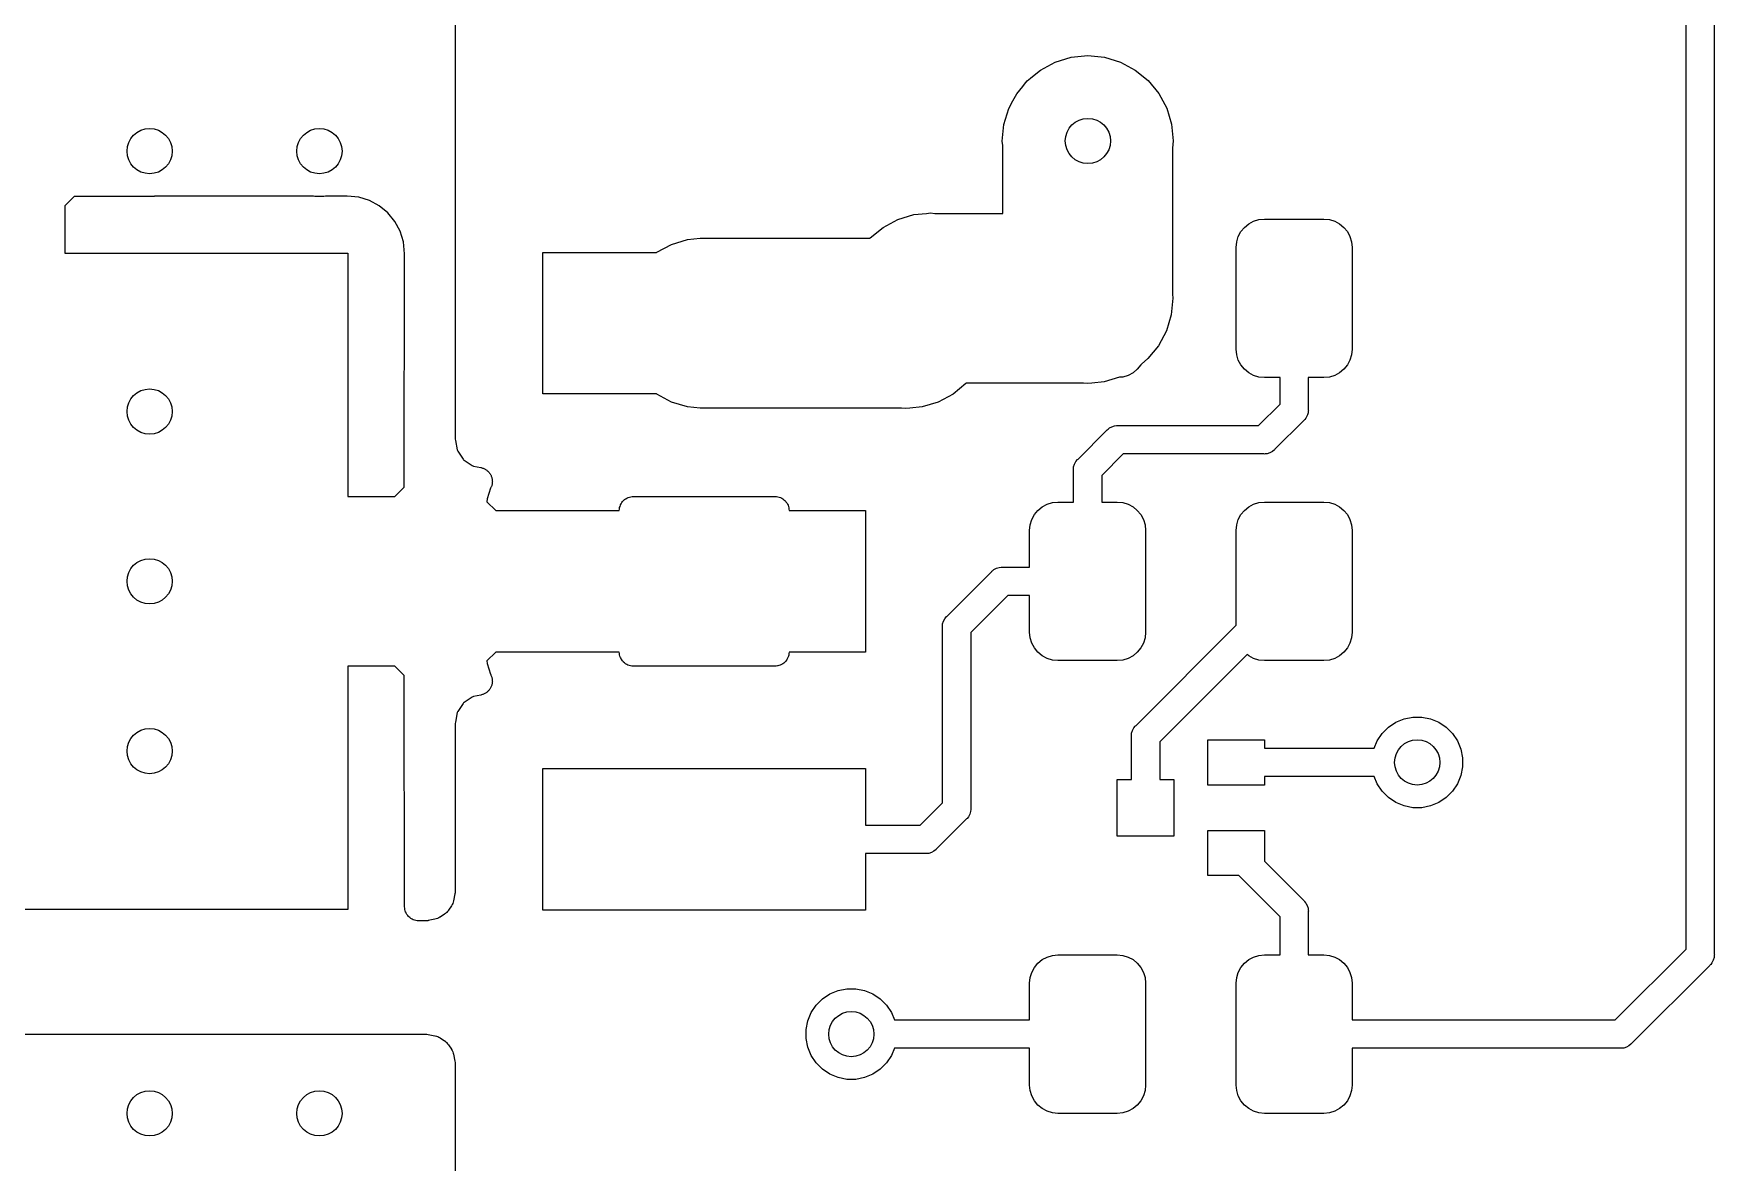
# Model space of a CAD drawing. Extents: x 1.69 to 6.13, y -5.81 to -1.91.
# Drawn here: x 2.845 to 3.43, y -4.415 to -4.022 of the extents above; entities that cross this region are included whole.
import ezdxf

# ---------------------------------------------------------------- set-up
doc = ezdxf.new("R2010")
doc.units = 0
doc.header["$MEASUREMENT"] = 0
doc.layers.add('BLACK', color=7, linetype='CONTINUOUS')

msp = doc.modelspace()

# ---------------------------------------------------------------- linework, layer by layer
at = {"layer": 'BLACK', "linetype": 'CONTINUOUS'}
for p, q in [((3.42028, -4.34048), (3.42028, -3.14985)), ((3.43012, -3.15164), (3.43012, -4.34228)), ((2.99213, -3.98671), (2.99213, -4.16314)), ((3.19572, -4.03478), (3.20085, -4.03204)), ((3.20085, -4.03204), (3.20642, -4.03035)), ((3.20642, -4.03035), (3.2122, -4.02978)), ((3.2122, -4.02978), (3.21799, -4.03035)), ((3.21799, -4.03035), (3.22356, -4.03204)), ((3.22356, -4.03204), (3.22869, -4.03478)), ((3.18956, -4.04047), (3.1902, -4.03969)), ((3.1902, -4.03969), (3.19113, -4.03857)), ((3.1902, -4.03969), (3.1902, -4.03969)), ((3.19113, -4.03857), (3.19225, -4.03764)), ((3.19225, -4.03764), (3.19235, -4.03754)), ((3.19235, -4.03754), (3.19572, -4.03478)), ((3.22869, -4.03478), (3.23318, -4.03847)), ((3.23318, -4.03847), (3.23687, -4.04296)), ((3.18469, -4.04819), (3.18614, -4.04549)), ((3.18614, -4.04549), (3.18744, -4.04306)), ((3.18744, -4.04306), (3.18956, -4.04047)), ((3.23687, -4.04296), (3.23962, -4.04809)), ((3.18301, -4.05376), (3.18469, -4.04819)), ((3.23962, -4.04809), (3.24131, -4.05366)), ((3.18244, -4.05955), (3.18301, -4.05376)), ((3.24131, -4.05366), (3.24188, -4.05945)), ((3.18258, -4.061), (3.18244, -4.05955)), ((3.18258, -4.08465), (3.18258, -4.061)), ((3.24188, -4.05945), (3.24163, -4.0619)), ((3.24163, -4.0619), (3.24163, -4.11272)), ((2.85957, -4.07874), (2.8563, -4.08201)), ((2.88411, -4.07871), (2.85957, -4.07874)), ((2.88428, -4.07874), (2.88411, -4.07871)), ((2.88738, -4.07874), (2.88428, -4.07874)), ((2.88756, -4.0787), (2.88738, -4.07874)), ((2.94281, -4.07864), (2.88756, -4.0787)), ((2.94333, -4.07874), (2.94281, -4.07864)), ((2.94643, -4.07874), (2.94333, -4.07874)), ((2.94698, -4.07863), (2.94643, -4.07874)), ((2.95449, -4.07862), (2.94698, -4.07863)), ((2.95858, -4.07902), (2.95449, -4.07862)), ((2.96229, -4.08015), (2.95858, -4.07902)), ((2.96571, -4.08198), (2.96229, -4.08015)), ((2.8563, -4.08201), (2.8563, -4.09843)), ((2.96871, -4.08444), (2.96571, -4.08198)), ((2.97117, -4.08744), (2.96871, -4.08444)), ((3.141, -4.0895), (3.14613, -4.08676)), ((3.14613, -4.08676), (3.15169, -4.08507)), ((3.15169, -4.08507), (3.15603, -4.08465)), ((3.15603, -4.08465), (3.15748, -4.0845)), ((3.15603, -4.08465), (3.15603, -4.08465)), ((3.15748, -4.0845), (3.15893, -4.08465)), ((3.15893, -4.08465), (3.18258, -4.08465)), ((3.26986, -4.08736), (3.2717, -4.0868)), ((3.2717, -4.0868), (3.27362, -4.08661)), ((3.27362, -4.08661), (3.29429, -4.08661)), ((3.29429, -4.08661), (3.29621, -4.0868)), ((3.29621, -4.0868), (3.29806, -4.08736)), ((2.973, -4.09086), (2.97117, -4.08744)), ((2.97412, -4.09457), (2.973, -4.09086)), ((3.1365, -4.09319), (3.141, -4.0895)), ((3.26453, -4.09269), (3.26544, -4.09099)), ((3.26544, -4.09099), (3.26666, -4.0895)), ((3.26666, -4.0895), (3.26815, -4.08827)), ((3.26815, -4.08827), (3.26986, -4.08736)), ((3.29806, -4.08736), (3.29976, -4.08827)), ((3.29976, -4.08827), (3.30125, -4.0895)), ((3.30125, -4.0895), (3.30248, -4.09099)), ((3.30248, -4.09099), (3.30338, -4.09269)), ((2.8563, -4.09843), (2.95472, -4.09843)), ((2.95472, -4.09843), (2.95472, -4.18307)), ((2.97453, -4.09866), (2.97412, -4.09457)), ((3.02264, -4.14744), (3.02264, -4.09823)), ((3.02264, -4.09823), (3.06218, -4.09823)), ((3.06218, -4.09823), (3.06226, -4.09816)), ((3.06226, -4.09816), (3.06739, -4.09542)), ((3.06739, -4.09542), (3.07295, -4.09373)), ((3.07295, -4.09373), (3.07729, -4.09331)), ((3.07729, -4.09331), (3.13641, -4.09331)), ((3.13641, -4.09331), (3.1365, -4.09319)), ((3.26378, -4.09646), (3.26397, -4.09454)), ((3.26378, -4.13189), (3.26378, -4.09646)), ((3.26397, -4.09454), (3.26453, -4.09269)), ((3.30338, -4.09269), (3.30394, -4.09454)), ((3.30394, -4.09454), (3.30413, -4.09646)), ((3.30413, -4.09646), (3.30413, -4.13189)), ((2.97441, -4.1798), (2.97453, -4.09866)), ((3.24178, -4.11417), (3.24121, -4.11996)), ((3.24163, -4.11272), (3.24178, -4.11417)), ((3.24121, -4.11996), (3.23952, -4.12553)), ((3.23952, -4.12553), (3.23678, -4.13066)), ((3.23678, -4.13066), (3.23309, -4.13515)), ((3.26397, -4.13381), (3.26378, -4.13189)), ((3.30413, -4.13189), (3.30394, -4.13381)), ((3.2294, -4.13885), (3.22791, -4.14007)), ((3.23062, -4.13736), (3.2294, -4.13885)), ((3.2308, -4.13703), (3.23062, -4.13736)), ((3.23309, -4.13515), (3.2308, -4.13703)), ((3.26453, -4.13566), (3.26397, -4.13381)), ((3.26544, -4.13736), (3.26453, -4.13566)), ((3.26666, -4.13885), (3.26544, -4.13736)), ((3.26815, -4.14007), (3.26666, -4.13885)), ((3.30125, -4.13885), (3.29976, -4.14007)), ((3.30248, -4.13736), (3.30125, -4.13885)), ((3.30338, -4.13566), (3.30248, -4.13736)), ((3.30394, -4.13381), (3.30338, -4.13566)), ((3.1698, -4.14381), (3.1653, -4.1475)), ((3.16989, -4.1437), (3.1698, -4.14381)), ((3.21066, -4.1437), (3.16989, -4.1437)), ((3.21211, -4.14384), (3.21066, -4.1437)), ((3.21356, -4.1437), (3.21211, -4.14384)), ((3.21789, -4.14327), (3.21356, -4.1437)), ((3.22323, -4.14165), (3.21789, -4.14327)), ((3.22436, -4.14154), (3.22323, -4.14165)), ((3.22621, -4.14098), (3.22436, -4.14154)), ((3.22791, -4.14007), (3.22621, -4.14098)), ((3.26986, -4.14098), (3.26815, -4.14007)), ((3.2717, -4.14154), (3.26986, -4.14098)), ((3.27362, -4.14173), (3.2717, -4.14154)), ((3.27904, -4.14173), (3.27362, -4.14173)), ((3.27904, -4.15101), (3.27904, -4.14173)), ((3.29429, -4.14173), (3.28888, -4.14173)), ((3.28888, -4.14173), (3.28888, -4.15281)), ((3.29621, -4.14154), (3.29429, -4.14173)), ((3.29806, -4.14098), (3.29621, -4.14154)), ((3.29976, -4.14007), (3.29806, -4.14098)), ((3.06218, -4.14744), (3.02264, -4.14744)), ((3.06226, -4.1475), (3.06218, -4.14744)), ((3.06739, -4.15025), (3.06226, -4.1475)), ((3.07295, -4.15193), (3.06739, -4.15025)), ((3.16017, -4.15025), (3.15461, -4.15193)), ((3.1653, -4.1475), (3.16017, -4.15025)), ((3.27158, -4.15846), (3.27904, -4.15101)), ((3.07729, -4.15236), (3.07295, -4.15193)), ((3.14737, -4.15236), (3.07729, -4.15236)), ((3.14882, -4.1525), (3.14737, -4.15236)), ((3.15027, -4.15236), (3.14882, -4.1525)), ((3.15461, -4.15193), (3.15027, -4.15236)), ((3.15027, -4.15236), (3.15027, -4.15236)), ((3.28727, -4.1567), (3.27727, -4.16669)), ((3.28745, -4.15655), (3.28727, -4.1567)), ((3.28767, -4.15628), (3.28745, -4.15655)), ((3.28807, -4.1558), (3.28767, -4.15628)), ((3.28853, -4.15494), (3.28807, -4.1558)), ((3.28861, -4.15465), (3.28853, -4.15494)), ((3.28881, -4.15402), (3.28861, -4.15465)), ((3.28888, -4.15329), (3.28881, -4.15402)), ((3.28888, -4.15281), (3.2889, -4.15305)), ((3.2889, -4.15305), (3.28888, -4.15329)), ((3.28888, -4.15329), (3.28888, -4.15329)), ((3.2088, -4.17007), (3.21879, -4.16008)), ((3.21879, -4.16008), (3.21894, -4.15989)), ((3.21894, -4.15989), (3.21924, -4.15965)), ((3.21924, -4.15965), (3.21969, -4.15927)), ((3.21969, -4.15927), (3.22055, -4.15882)), ((3.22055, -4.15882), (3.22148, -4.15854)), ((3.22148, -4.15854), (3.2222, -4.15846)), ((3.2222, -4.15846), (3.22244, -4.15844)), ((3.2222, -4.15846), (3.2222, -4.15846)), ((3.22244, -4.15844), (3.22268, -4.15846)), ((3.22268, -4.15846), (3.27158, -4.15846)), ((2.99213, -4.16314), (2.99217, -4.16362)), ((2.99217, -4.16362), (2.99283, -4.16692)), ((2.99283, -4.16692), (2.9929, -4.16714)), ((2.9929, -4.16714), (2.99301, -4.16735)), ((2.99301, -4.16735), (2.99487, -4.17014)), ((3.22448, -4.16831), (3.21703, -4.17576)), ((3.27338, -4.16831), (3.22448, -4.16831)), ((3.27362, -4.16833), (3.27338, -4.16831)), ((3.27386, -4.16831), (3.27362, -4.16833)), ((3.27459, -4.16824), (3.27386, -4.16831)), ((3.27386, -4.16831), (3.27386, -4.16831)), ((3.27551, -4.16795), (3.27459, -4.16824)), ((3.27637, -4.1675), (3.27551, -4.16795)), ((3.27712, -4.16688), (3.27637, -4.1675)), ((3.27727, -4.16669), (3.27712, -4.16688)), ((2.99487, -4.17014), (2.99503, -4.17033)), ((2.99503, -4.17033), (2.99521, -4.17048)), ((2.99521, -4.17048), (2.998, -4.17234)), ((2.998, -4.17234), (2.99821, -4.17246)), ((2.99821, -4.17246), (2.99844, -4.17253)), ((2.99844, -4.17253), (3.00108, -4.17305)), ((3.00108, -4.17305), (3.00115, -4.17307)), ((3.00115, -4.17307), (3.00139, -4.17314)), ((3.00139, -4.17314), (3.00163, -4.17319)), ((3.00163, -4.17319), (3.00185, -4.17329)), ((3.00185, -4.17329), (3.00207, -4.17336)), ((3.00207, -4.17336), (3.00228, -4.17348)), ((3.00228, -4.17348), (3.00251, -4.17358)), ((3.00251, -4.17358), (3.0027, -4.17371)), ((3.0027, -4.17371), (3.00291, -4.17382)), ((3.00291, -4.17382), (3.0031, -4.17398)), ((3.0031, -4.17398), (3.0033, -4.17412)), ((3.0033, -4.17412), (3.00347, -4.17429)), ((3.00347, -4.17429), (3.00364, -4.17444)), ((3.00364, -4.17444), (3.0038, -4.17463)), ((3.20716, -4.17372), (3.20719, -4.17348)), ((3.20719, -4.17396), (3.20716, -4.17372)), ((3.20719, -4.17348), (3.20726, -4.17276)), ((3.20719, -4.17348), (3.20719, -4.17348)), ((3.20719, -4.18504), (3.20719, -4.17396)), ((3.20726, -4.17276), (3.20754, -4.17183)), ((3.20754, -4.17183), (3.20799, -4.17097)), ((3.20799, -4.17097), (3.20861, -4.17022)), ((3.20861, -4.17022), (3.2088, -4.17007)), ((2.97114, -4.18307), (2.97441, -4.1798)), ((3.00443, -4.18026), (3.00327, -4.18395)), ((3.0038, -4.17463), (3.00397, -4.17481)), ((3.00397, -4.17481), (3.0041, -4.17501)), ((3.0041, -4.17501), (3.00424, -4.17519)), ((3.00424, -4.17519), (3.00436, -4.17541)), ((3.00436, -4.17541), (3.00449, -4.17562)), ((3.00444, -4.18024), (3.00443, -4.18026)), ((3.00454, -4.18001), (3.00444, -4.18024)), ((3.00449, -4.17562), (3.00458, -4.17583)), ((3.00466, -4.17979), (3.00454, -4.18001)), ((3.00458, -4.17583), (3.00469, -4.17604)), ((3.00473, -4.17957), (3.00466, -4.17979)), ((3.00469, -4.17604), (3.00476, -4.17628)), ((3.00482, -4.17935), (3.00473, -4.17957)), ((3.00476, -4.17628), (3.00485, -4.17651)), ((3.00487, -4.17911), (3.00482, -4.17935)), ((3.00485, -4.17651), (3.00489, -4.17674)), ((3.00494, -4.17887), (3.00487, -4.17911)), ((3.00489, -4.17674), (3.00496, -4.17696)), ((3.00497, -4.17864), (3.00494, -4.17887)), ((3.00496, -4.17696), (3.00498, -4.17721)), ((3.00502, -4.17841), (3.00497, -4.17864)), ((3.00498, -4.17721), (3.00503, -4.17745)), ((3.00503, -4.17745), (3.00502, -4.17769)), ((3.00502, -4.17769), (3.00505, -4.17792)), ((3.00505, -4.17792), (3.00502, -4.17817)), ((3.00502, -4.17817), (3.00502, -4.17841)), ((3.21703, -4.17576), (3.21703, -4.18504)), ((2.95472, -4.18307), (2.97114, -4.18307)), ((3.00327, -4.18395), (3.00317, -4.18494)), ((3.00317, -4.18494), (3.00622, -4.18799)), ((3.04946, -4.18653), (3.0496, -4.18609)), ((3.0496, -4.18609), (3.04961, -4.18607)), ((3.04961, -4.18605), (3.04983, -4.18565)), ((3.04961, -4.18607), (3.04961, -4.18605)), ((3.04983, -4.18565), (3.05005, -4.18524)), ((3.05005, -4.18524), (3.05006, -4.18523)), ((3.05006, -4.18523), (3.05007, -4.18521)), ((3.05007, -4.18521), (3.05037, -4.18486)), ((3.05037, -4.18486), (3.05067, -4.1845)), ((3.05067, -4.1845), (3.05068, -4.18449)), ((3.05068, -4.18449), (3.05069, -4.18448)), ((3.05069, -4.18448), (3.05105, -4.18418)), ((3.05105, -4.18418), (3.05141, -4.18389)), ((3.05141, -4.18389), (3.05143, -4.18389)), ((3.05143, -4.18389), (3.05144, -4.18387)), ((3.05144, -4.18387), (3.05185, -4.18366)), ((3.05185, -4.18366), (3.05226, -4.18344)), ((3.05226, -4.18344), (3.05227, -4.18344)), ((3.05227, -4.18344), (3.05229, -4.18343)), ((3.05229, -4.18343), (3.05274, -4.1833)), ((3.05274, -4.1833), (3.05318, -4.18316)), ((3.05318, -4.18316), (3.0532, -4.18316)), ((3.0532, -4.18316), (3.05321, -4.18316)), ((3.05321, -4.18316), (3.05367, -4.18312)), ((3.05367, -4.18312), (3.05413, -4.18307)), ((3.05413, -4.18307), (3.10335, -4.18307)), ((3.10335, -4.18307), (3.10338, -4.18307)), ((3.10338, -4.18307), (3.10338, -4.18307)), ((3.10338, -4.18307), (3.10338, -4.18307)), ((3.10338, -4.18307), (3.10342, -4.18307)), ((3.10342, -4.18307), (3.10387, -4.18312)), ((3.10387, -4.18312), (3.10434, -4.18317)), ((3.10434, -4.18317), (3.10435, -4.18318)), ((3.10435, -4.18318), (3.10437, -4.18318)), ((3.10437, -4.18318), (3.10481, -4.18332)), ((3.10481, -4.18332), (3.10525, -4.18346)), ((3.10525, -4.18346), (3.10527, -4.18346)), ((3.10527, -4.18346), (3.10529, -4.18347)), ((3.10529, -4.18347), (3.10569, -4.18369)), ((3.10569, -4.18369), (3.1061, -4.18391)), ((3.1061, -4.18391), (3.10611, -4.18392)), ((3.10611, -4.18392), (3.10613, -4.18393)), ((3.10613, -4.18393), (3.10648, -4.18423)), ((3.10648, -4.18423), (3.10684, -4.18452)), ((3.10684, -4.18452), (3.10685, -4.18454)), ((3.10685, -4.18454), (3.10686, -4.18455)), ((3.10686, -4.18455), (3.10715, -4.18491)), ((3.10715, -4.18491), (3.10745, -4.18527)), ((3.10745, -4.18527), (3.10745, -4.18528)), ((3.10745, -4.18528), (3.10746, -4.1853)), ((3.10746, -4.1853), (3.10768, -4.18571)), ((3.10768, -4.18571), (3.1079, -4.18612)), ((3.1079, -4.18612), (3.1079, -4.18613)), ((3.1079, -4.18613), (3.10791, -4.18615)), ((3.10791, -4.18615), (3.10804, -4.1866)), ((3.1963, -4.1867), (3.19801, -4.18579)), ((3.19801, -4.18579), (3.19985, -4.18523)), ((3.19985, -4.18523), (3.20177, -4.18504)), ((3.20177, -4.18504), (3.20719, -4.18504)), ((3.21703, -4.18504), (3.22244, -4.18504)), ((3.22244, -4.18504), (3.22436, -4.18523)), ((3.22436, -4.18523), (3.22621, -4.18579)), ((3.22621, -4.18579), (3.22791, -4.1867)), ((3.26815, -4.1867), (3.26986, -4.18579)), ((3.26986, -4.18579), (3.2717, -4.18523)), ((3.2717, -4.18523), (3.27362, -4.18504)), ((3.27362, -4.18504), (3.29429, -4.18504)), ((3.29429, -4.18504), (3.29621, -4.18523)), ((3.29621, -4.18523), (3.29806, -4.18579)), ((3.29806, -4.18579), (3.29976, -4.1867)), ((3.00622, -4.18799), (3.04921, -4.18799)), ((3.04921, -4.18792), (3.04926, -4.18746)), ((3.04921, -4.18796), (3.04921, -4.18792)), ((3.04921, -4.18799), (3.04921, -4.18796)), ((3.04921, -4.18796), (3.04921, -4.18796)), ((3.04921, -4.18796), (3.04921, -4.18796)), ((3.04926, -4.18746), (3.04931, -4.187)), ((3.04931, -4.187), (3.04932, -4.18699)), ((3.04932, -4.18697), (3.04946, -4.18653)), ((3.04932, -4.18699), (3.04932, -4.18697)), ((3.10804, -4.1866), (3.10817, -4.18704)), ((3.10817, -4.18704), (3.10818, -4.18705)), ((3.10818, -4.18705), (3.10818, -4.18707)), ((3.10818, -4.18707), (3.10822, -4.18753)), ((3.10822, -4.18753), (3.10827, -4.18799)), ((3.10827, -4.18799), (3.13484, -4.18799)), ((3.13484, -4.18799), (3.13484, -4.2372)), ((3.19212, -4.19296), (3.19268, -4.19112)), ((3.19268, -4.19112), (3.19359, -4.18941)), ((3.19359, -4.18941), (3.19481, -4.18792)), ((3.19481, -4.18792), (3.1963, -4.1867)), ((3.22791, -4.1867), (3.2294, -4.18792)), ((3.2294, -4.18792), (3.23062, -4.18941)), ((3.23062, -4.18941), (3.23153, -4.19112)), ((3.23153, -4.19112), (3.23209, -4.19296)), ((3.26397, -4.19296), (3.26453, -4.19112)), ((3.26453, -4.19112), (3.26544, -4.18941)), ((3.26544, -4.18941), (3.26666, -4.18792)), ((3.26666, -4.18792), (3.26815, -4.1867)), ((3.29976, -4.1867), (3.30125, -4.18792)), ((3.30125, -4.18792), (3.30248, -4.18941)), ((3.30248, -4.18941), (3.30338, -4.19112)), ((3.30338, -4.19112), (3.30394, -4.19296)), ((3.19193, -4.19488), (3.19212, -4.19296)), ((3.19193, -4.20768), (3.19193, -4.19488)), ((3.23209, -4.19296), (3.23228, -4.19488)), ((3.23228, -4.19488), (3.23228, -4.23032)), ((3.26378, -4.19488), (3.26397, -4.19296)), ((3.26378, -4.22788), (3.26378, -4.19488)), ((3.30394, -4.19296), (3.30413, -4.19488)), ((3.30413, -4.19488), (3.30413, -4.23032)), ((3.16323, -4.2247), (3.17863, -4.20929)), ((3.17863, -4.20929), (3.17879, -4.2091)), ((3.17879, -4.2091), (3.17897, -4.20895)), ((3.17897, -4.20895), (3.17949, -4.20852)), ((3.17897, -4.20895), (3.17897, -4.20895)), ((3.17949, -4.20852), (3.17954, -4.20849)), ((3.17954, -4.20849), (3.18039, -4.20803)), ((3.18039, -4.20803), (3.18132, -4.20775)), ((3.18132, -4.20775), (3.18204, -4.20768)), ((3.18204, -4.20768), (3.18228, -4.20765)), ((3.18204, -4.20768), (3.18204, -4.20768)), ((3.18228, -4.20765), (3.18252, -4.20768)), ((3.18252, -4.20768), (3.19193, -4.20768)), ((3.18432, -4.21752), (3.17146, -4.23038)), ((3.19193, -4.21752), (3.18432, -4.21752)), ((3.19193, -4.23032), (3.19193, -4.21752)), ((3.16169, -4.22738), (3.16197, -4.22645)), ((3.16197, -4.22645), (3.16242, -4.2256)), ((3.16242, -4.2256), (3.16304, -4.22485)), ((3.16304, -4.22485), (3.16323, -4.2247)), ((3.16159, -4.22835), (3.16161, -4.22811)), ((3.16161, -4.22859), (3.16159, -4.22835)), ((3.16161, -4.22811), (3.16169, -4.22738)), ((3.16161, -4.22811), (3.16161, -4.22811)), ((3.16161, -4.28969), (3.16161, -4.22859)), ((3.17146, -4.23038), (3.17146, -4.29149)), ((3.19212, -4.23224), (3.19193, -4.23032)), ((3.19268, -4.23408), (3.19212, -4.23224)), ((3.22897, -4.26269), (3.26378, -4.22788)), ((3.23209, -4.23224), (3.23153, -4.23408)), ((3.23228, -4.23032), (3.23209, -4.23224)), ((3.30394, -4.23224), (3.30338, -4.23408)), ((3.30413, -4.23032), (3.30394, -4.23224)), ((3.00622, -4.2372), (3.00317, -4.24026)), ((3.04921, -4.2372), (3.00622, -4.2372)), ((3.04926, -4.23766), (3.04921, -4.2372)), ((3.0493, -4.23813), (3.04926, -4.23766)), ((3.0493, -4.23814), (3.0493, -4.23813)), ((3.04931, -4.23816), (3.0493, -4.23814)), ((3.04944, -4.2386), (3.04931, -4.23816)), ((3.04957, -4.23905), (3.04944, -4.2386)), ((3.10802, -4.23867), (3.10788, -4.23911)), ((3.10816, -4.23823), (3.10802, -4.23867)), ((3.10817, -4.23819), (3.10816, -4.23821)), ((3.10816, -4.23821), (3.10816, -4.23823)), ((3.10822, -4.23773), (3.10817, -4.23819)), ((3.10827, -4.23727), (3.10822, -4.23773)), ((3.13484, -4.2372), (3.10827, -4.2372)), ((3.10827, -4.2372), (3.10827, -4.23724)), ((3.10827, -4.23724), (3.10827, -4.23724)), ((3.10827, -4.23724), (3.10827, -4.23724)), ((3.10827, -4.23724), (3.10827, -4.23727)), ((3.19359, -4.23578), (3.19268, -4.23408)), ((3.19481, -4.23727), (3.19359, -4.23578)), ((3.1963, -4.2385), (3.19481, -4.23727)), ((3.19801, -4.23941), (3.1963, -4.2385)), ((3.22791, -4.2385), (3.22621, -4.23941)), ((3.2294, -4.23727), (3.22791, -4.2385)), ((3.23062, -4.23578), (3.2294, -4.23727)), ((3.23153, -4.23408), (3.23062, -4.23578)), ((3.26757, -4.23802), (3.2372, -4.26838)), ((3.26815, -4.2385), (3.26757, -4.23802)), ((3.26986, -4.23941), (3.26815, -4.2385)), ((3.29976, -4.2385), (3.29806, -4.23941)), ((3.30125, -4.23727), (3.29976, -4.2385)), ((3.30248, -4.23578), (3.30125, -4.23727)), ((3.30338, -4.23408), (3.30248, -4.23578)), ((2.97114, -4.24213), (2.95472, -4.24213)), ((2.95472, -4.24213), (2.95472, -4.32677)), ((2.97441, -4.2454), (2.97114, -4.24213)), ((3.00317, -4.24026), (3.00327, -4.24124)), ((3.00327, -4.24124), (3.00443, -4.24494)), ((3.04958, -4.23906), (3.04957, -4.23905)), ((3.04958, -4.23908), (3.04958, -4.23906)), ((3.0498, -4.23949), (3.04958, -4.23908)), ((3.05002, -4.2399), (3.0498, -4.23949)), ((3.05003, -4.23991), (3.05002, -4.2399)), ((3.05003, -4.23993), (3.05003, -4.23991)), ((3.05033, -4.24029), (3.05003, -4.23993)), ((3.05062, -4.24065), (3.05033, -4.24029)), ((3.05063, -4.24066), (3.05062, -4.24065)), ((3.05064, -4.24067), (3.05063, -4.24066)), ((3.051, -4.24097), (3.05064, -4.24067)), ((3.05135, -4.24127), (3.051, -4.24097)), ((3.05137, -4.24127), (3.05135, -4.24127)), ((3.05138, -4.24128), (3.05137, -4.24127)), ((3.05179, -4.2415), (3.05138, -4.24128)), ((3.0522, -4.24173), (3.05179, -4.2415)), ((3.05221, -4.24173), (3.0522, -4.24173)), ((3.05223, -4.24174), (3.05221, -4.24173)), ((3.05267, -4.24188), (3.05223, -4.24174)), ((3.05311, -4.24202), (3.05267, -4.24188)), ((3.05313, -4.24202), (3.05311, -4.24202)), ((3.05314, -4.24203), (3.05313, -4.24202)), ((3.05361, -4.24207), (3.05314, -4.24203)), ((3.05407, -4.24213), (3.05361, -4.24207)), ((3.0541, -4.24213), (3.05407, -4.24213)), ((3.05413, -4.24213), (3.0541, -4.24213)), ((3.0541, -4.24213), (3.0541, -4.24213)), ((3.0541, -4.24213), (3.0541, -4.24213)), ((3.10335, -4.24213), (3.05413, -4.24213)), ((3.10381, -4.24208), (3.10335, -4.24213)), ((3.10427, -4.24204), (3.10381, -4.24208)), ((3.10429, -4.24203), (3.10427, -4.24204)), ((3.1043, -4.24203), (3.10429, -4.24203)), ((3.10474, -4.2419), (3.1043, -4.24203)), ((3.10519, -4.24177), (3.10474, -4.2419)), ((3.10521, -4.24176), (3.10519, -4.24177)), ((3.10522, -4.24175), (3.10521, -4.24176)), ((3.10563, -4.24154), (3.10522, -4.24175)), ((3.10604, -4.24132), (3.10563, -4.24154)), ((3.10605, -4.24131), (3.10604, -4.24132)), ((3.10607, -4.2413), (3.10605, -4.24131)), ((3.10643, -4.24101), (3.10607, -4.2413)), ((3.10679, -4.24072), (3.10643, -4.24101)), ((3.1068, -4.24071), (3.10679, -4.24072)), ((3.10681, -4.2407), (3.1068, -4.24071)), ((3.10711, -4.24034), (3.10681, -4.2407)), ((3.10741, -4.23999), (3.10711, -4.24034)), ((3.10742, -4.23997), (3.10741, -4.23999)), ((3.10743, -4.23996), (3.10742, -4.23997)), ((3.10765, -4.23955), (3.10743, -4.23996)), ((3.10787, -4.23914), (3.10765, -4.23955)), ((3.10788, -4.23911), (3.10787, -4.23913)), ((3.10787, -4.23913), (3.10787, -4.23914)), ((3.19985, -4.23997), (3.19801, -4.23941)), ((3.20177, -4.24016), (3.19985, -4.23997)), ((3.22244, -4.24016), (3.20177, -4.24016)), ((3.22436, -4.23997), (3.22244, -4.24016)), ((3.22621, -4.23941), (3.22436, -4.23997)), ((3.2717, -4.23997), (3.26986, -4.23941)), ((3.27362, -4.24016), (3.2717, -4.23997)), ((3.29429, -4.24016), (3.27362, -4.24016)), ((3.29621, -4.23997), (3.29429, -4.24016)), ((3.29806, -4.23941), (3.29621, -4.23997)), ((2.97453, -4.32579), (2.97441, -4.2454)), ((3.00393, -4.25044), (3.00375, -4.25062)), ((3.00406, -4.25025), (3.00393, -4.25044)), ((3.00421, -4.25007), (3.00406, -4.25025)), ((3.00432, -4.24985), (3.00421, -4.25007)), ((3.00446, -4.24964), (3.00432, -4.24985)), ((3.00443, -4.24494), (3.00444, -4.24496)), ((3.00444, -4.24496), (3.00448, -4.24502)), ((3.00455, -4.24943), (3.00446, -4.24964)), ((3.00448, -4.24502), (3.00457, -4.24525)), ((3.00466, -4.24922), (3.00455, -4.24943)), ((3.00457, -4.24525), (3.00469, -4.24547)), ((3.00474, -4.24898), (3.00466, -4.24922)), ((3.00469, -4.24547), (3.00475, -4.24569)), ((3.00483, -4.24875), (3.00474, -4.24898)), ((3.00475, -4.24569), (3.00484, -4.24591)), ((3.00488, -4.24853), (3.00483, -4.24875)), ((3.00484, -4.24591), (3.00489, -4.24615)), ((3.00495, -4.2483), (3.00488, -4.24853)), ((3.00489, -4.24615), (3.00496, -4.24639)), ((3.00497, -4.24806), (3.00495, -4.2483)), ((3.00496, -4.24639), (3.00498, -4.24662)), ((3.00502, -4.24781), (3.00497, -4.24806)), ((3.00498, -4.24662), (3.00502, -4.24685)), ((3.00502, -4.24685), (3.00502, -4.2471)), ((3.00502, -4.2471), (3.00505, -4.24735)), ((3.00505, -4.24735), (3.00502, -4.24758)), ((3.00502, -4.24758), (3.00502, -4.24781)), ((2.99487, -4.25505), (2.99301, -4.25784)), ((2.99503, -4.25487), (2.99487, -4.25505)), ((2.99521, -4.25472), (2.99503, -4.25487)), ((2.998, -4.25285), (2.99521, -4.25472)), ((2.99821, -4.25274), (2.998, -4.25285)), ((2.99844, -4.25267), (2.99821, -4.25274)), ((3.00108, -4.25214), (2.99844, -4.25267)), ((3.00132, -4.25207), (3.00108, -4.25214)), ((3.00157, -4.25202), (3.00132, -4.25207)), ((3.00178, -4.25193), (3.00157, -4.25202)), ((3.002, -4.25187), (3.00178, -4.25193)), ((3.00222, -4.25175), (3.002, -4.25187)), ((3.00245, -4.25165), (3.00222, -4.25175)), ((3.00265, -4.25152), (3.00245, -4.25165)), ((3.00285, -4.25141), (3.00265, -4.25152)), ((3.00304, -4.25126), (3.00285, -4.25141)), ((3.00325, -4.25112), (3.00304, -4.25126)), ((3.00341, -4.25095), (3.00325, -4.25112)), ((3.00359, -4.25081), (3.00341, -4.25095)), ((3.00375, -4.25062), (3.00359, -4.25081)), ((2.99217, -4.26157), (2.99213, -4.26205)), ((2.99213, -4.26205), (2.99213, -4.32038)), ((2.99283, -4.25828), (2.99217, -4.26157)), ((2.9929, -4.25805), (2.99283, -4.25828)), ((2.99301, -4.25784), (2.9929, -4.25805)), ((3.31673, -4.26336), (3.31931, -4.26163)), ((3.31931, -4.26163), (3.32218, -4.26045)), ((3.32218, -4.26045), (3.32522, -4.25984)), ((3.32522, -4.25984), (3.32832, -4.25984)), ((3.32832, -4.25984), (3.33137, -4.26045)), ((3.33137, -4.26045), (3.33423, -4.26163)), ((3.33423, -4.26163), (3.33681, -4.26336)), ((3.22734, -4.26634), (3.22743, -4.26537)), ((3.22736, -4.26658), (3.22734, -4.26634)), ((3.22736, -4.2815), (3.22736, -4.26658)), ((3.22743, -4.26537), (3.22771, -4.26445)), ((3.22771, -4.26445), (3.22817, -4.26359)), ((3.22817, -4.26359), (3.22863, -4.26303)), ((3.22863, -4.26303), (3.22879, -4.26284)), ((3.22863, -4.26303), (3.22863, -4.26303)), ((3.22879, -4.26284), (3.22897, -4.26269)), ((3.25394, -4.28346), (3.25394, -4.26772)), ((3.25394, -4.26772), (3.27362, -4.26772)), ((3.27362, -4.26772), (3.27362, -4.27067)), ((3.31282, -4.26813), (3.31454, -4.26555)), ((3.31454, -4.26555), (3.31673, -4.26336)), ((3.33681, -4.26336), (3.339, -4.26555)), ((3.339, -4.26555), (3.34073, -4.26813)), ((3.2372, -4.26838), (3.2372, -4.2815)), ((3.27362, -4.27067), (3.31176, -4.27067)), ((3.31176, -4.27067), (3.31282, -4.26813)), ((3.34073, -4.26813), (3.34191, -4.271)), ((3.34191, -4.271), (3.34252, -4.27404)), ((3.02264, -4.32697), (3.02264, -4.27776)), ((3.02264, -4.27776), (3.13484, -4.27776)), ((3.13484, -4.27776), (3.13484, -4.29744)), ((3.34252, -4.27714), (3.34191, -4.28018)), ((3.34252, -4.27404), (3.34252, -4.27714)), ((3.22244, -4.30118), (3.22244, -4.2815)), ((3.22244, -4.2815), (3.22736, -4.2815)), ((3.2372, -4.2815), (3.24213, -4.2815)), ((3.24213, -4.2815), (3.24213, -4.30118)), ((3.27362, -4.28346), (3.25394, -4.28346)), ((3.31176, -4.28051), (3.27362, -4.28051)), ((3.27362, -4.28051), (3.27362, -4.28346)), ((3.31282, -4.28305), (3.31176, -4.28051)), ((3.31454, -4.28563), (3.31282, -4.28305)), ((3.34073, -4.28305), (3.339, -4.28563)), ((3.34191, -4.28018), (3.34073, -4.28305)), ((3.15387, -4.29744), (3.16161, -4.28969)), ((3.31673, -4.28782), (3.31454, -4.28563)), ((3.31931, -4.28955), (3.31673, -4.28782)), ((3.32218, -4.29073), (3.31931, -4.28955)), ((3.32522, -4.29134), (3.32218, -4.29073)), ((3.32832, -4.29134), (3.32522, -4.29134)), ((3.33137, -4.29073), (3.32832, -4.29134)), ((3.33423, -4.28955), (3.33137, -4.29073)), ((3.33681, -4.28782), (3.33423, -4.28955)), ((3.339, -4.28563), (3.33681, -4.28782)), ((3.16984, -4.29538), (3.15956, -4.30567)), ((3.17003, -4.29523), (3.16984, -4.29538)), ((3.17019, -4.29504), (3.17003, -4.29523)), ((3.17065, -4.29448), (3.17019, -4.29504)), ((3.1711, -4.29362), (3.17065, -4.29448)), ((3.17139, -4.2927), (3.1711, -4.29362)), ((3.17146, -4.29197), (3.17139, -4.2927)), ((3.17146, -4.29149), (3.17148, -4.29173)), ((3.17148, -4.29173), (3.17146, -4.29197)), ((3.17146, -4.29197), (3.17146, -4.29197)), ((3.13484, -4.29744), (3.15387, -4.29744)), ((3.24213, -4.30118), (3.22244, -4.30118)), ((3.25394, -4.31496), (3.25394, -4.29921)), ((3.25394, -4.29921), (3.27362, -4.29921)), ((3.27362, -4.29921), (3.27362, -4.30997)), ((3.15566, -4.30728), (3.13484, -4.30728)), ((3.13484, -4.30728), (3.13484, -4.32697)), ((3.15591, -4.30731), (3.15566, -4.30728)), ((3.15615, -4.30728), (3.15591, -4.30731)), ((3.15687, -4.30721), (3.15615, -4.30728)), ((3.15615, -4.30728), (3.15615, -4.30728)), ((3.1578, -4.30693), (3.15687, -4.30721)), ((3.15865, -4.30647), (3.1578, -4.30693)), ((3.1594, -4.30586), (3.15865, -4.30647)), ((3.15956, -4.30567), (3.1594, -4.30586)), ((3.27362, -4.30997), (3.28727, -4.32361)), ((2.99213, -4.32045), (2.99208, -4.3209)), ((2.99213, -4.32038), (2.99213, -4.32039)), ((2.99213, -4.32039), (2.99213, -4.32039)), ((2.99213, -4.32039), (2.99213, -4.32039)), ((2.99213, -4.32039), (2.99213, -4.32045)), ((3.26469, -4.31496), (3.25394, -4.31496)), ((3.27904, -4.3293), (3.26469, -4.31496)), ((2.97457, -4.32625), (2.97453, -4.32579)), ((2.97461, -4.32671), (2.97457, -4.32625)), ((2.99083, -4.32545), (2.98979, -4.32701)), ((2.99104, -4.32505), (2.99083, -4.32545)), ((2.99126, -4.32466), (2.99104, -4.32505)), ((2.99127, -4.32463), (2.99126, -4.32466)), ((2.99129, -4.3246), (2.99127, -4.32463)), ((2.99142, -4.32417), (2.99129, -4.3246)), ((2.99155, -4.32374), (2.99142, -4.32417)), ((2.99157, -4.32368), (2.99155, -4.32374)), ((2.99203, -4.32134), (2.99157, -4.32367)), ((2.99157, -4.32367), (2.99157, -4.32368)), ((2.99157, -4.32368), (2.99157, -4.32368)), ((2.99157, -4.32368), (2.99157, -4.32368)), ((2.99208, -4.3209), (2.99203, -4.32134)), ((3.28727, -4.32361), (3.28745, -4.32377)), ((3.28745, -4.32377), (3.28761, -4.32395)), ((3.28761, -4.32395), (3.28761, -4.32395)), ((3.28761, -4.32395), (3.28796, -4.32439)), ((3.28796, -4.32439), (3.28807, -4.32452)), ((3.28807, -4.32452), (3.28853, -4.32537)), ((3.28853, -4.32537), (3.28881, -4.3263)), ((3.28881, -4.3263), (3.28888, -4.32702)), ((2.95472, -4.32677), (2.69882, -4.32677)), ((2.97462, -4.32673), (2.97461, -4.32671)), ((2.97462, -4.32675), (2.97462, -4.32673)), ((2.97476, -4.32719), (2.97462, -4.32675)), ((2.97489, -4.32763), (2.97476, -4.32719)), ((2.9749, -4.32765), (2.97489, -4.32763)), ((2.9749, -4.32767), (2.9749, -4.32765)), ((2.97512, -4.32807), (2.9749, -4.32767)), ((2.97533, -4.32848), (2.97512, -4.32807)), ((2.97534, -4.3285), (2.97533, -4.32848)), ((2.97535, -4.32852), (2.97534, -4.3285)), ((2.97564, -4.32887), (2.97535, -4.32852)), ((2.97593, -4.32923), (2.97564, -4.32887)), ((2.97595, -4.32924), (2.97593, -4.32923)), ((2.97596, -4.32926), (2.97595, -4.32924)), ((2.97631, -4.32955), (2.97596, -4.32926)), ((2.97667, -4.32985), (2.97631, -4.32955)), ((2.97669, -4.32986), (2.97667, -4.32985)), ((2.9767, -4.32987), (2.97669, -4.32986)), ((2.97711, -4.33009), (2.9767, -4.32987)), ((2.97751, -4.33031), (2.97711, -4.33009)), ((2.97753, -4.33032), (2.97751, -4.33031)), ((2.97755, -4.33033), (2.97753, -4.33032)), ((2.97799, -4.33046), (2.97755, -4.33033)), ((2.97843, -4.3306), (2.97799, -4.33046)), ((2.97845, -4.3306), (2.97843, -4.3306)), ((2.97847, -4.33061), (2.97845, -4.3306)), ((2.97892, -4.33066), (2.97847, -4.33061)), ((2.97938, -4.33071), (2.97892, -4.33066)), ((2.97942, -4.33071), (2.97938, -4.33071)), ((2.97945, -4.33071), (2.97942, -4.33071)), ((2.97942, -4.33071), (2.97942, -4.33071)), ((2.97942, -4.33071), (2.97942, -4.33071)), ((2.9818, -4.33071), (2.97945, -4.33071)), ((2.98224, -4.33066), (2.9818, -4.33071)), ((2.98269, -4.33063), (2.98224, -4.33066)), ((2.98275, -4.33061), (2.98269, -4.33063)), ((2.98276, -4.33061), (2.98275, -4.33061)), ((2.98275, -4.33061), (2.98275, -4.33061)), ((2.98275, -4.33061), (2.98275, -4.33061)), ((2.98509, -4.33015), (2.98276, -4.33061)), ((2.98552, -4.33002), (2.98509, -4.33015)), ((2.98595, -4.32989), (2.98552, -4.33002)), ((2.98598, -4.32988), (2.98595, -4.32989)), ((2.98601, -4.32987), (2.98598, -4.32988)), ((2.98641, -4.32966), (2.98601, -4.32987)), ((2.98681, -4.32945), (2.98641, -4.32966)), ((2.98686, -4.32942), (2.98681, -4.32945)), ((2.98843, -4.32837), (2.98686, -4.32942)), ((2.98686, -4.32942), (2.98686, -4.32942)), ((2.98686, -4.32942), (2.98686, -4.32942)), ((2.98686, -4.32942), (2.98686, -4.32942)), ((2.98878, -4.32808), (2.98843, -4.32837)), ((2.98913, -4.3278), (2.98878, -4.32808)), ((2.98915, -4.32778), (2.98913, -4.3278)), ((2.98917, -4.32776), (2.98915, -4.32778)), ((2.98946, -4.32741), (2.98917, -4.32776)), ((2.98975, -4.32707), (2.98946, -4.32741)), ((2.98978, -4.32702), (2.98975, -4.32707)), ((2.98979, -4.32701), (2.98978, -4.32702)), ((2.98978, -4.32702), (2.98978, -4.32702)), ((2.98978, -4.32702), (2.98978, -4.32702)), ((3.13484, -4.32697), (3.02264, -4.32697)), ((3.27904, -4.34252), (3.27904, -4.3293)), ((3.28888, -4.32702), (3.28888, -4.32702)), ((3.28888, -4.32702), (3.2889, -4.32726)), ((3.2889, -4.32726), (3.28888, -4.3275)), ((3.28888, -4.3275), (3.28888, -4.34252)), ((3.1963, -4.34418), (3.19801, -4.34327)), ((3.19801, -4.34327), (3.19985, -4.34271)), ((3.19985, -4.34271), (3.20177, -4.34252)), ((3.20177, -4.34252), (3.22244, -4.34252)), ((3.22244, -4.34252), (3.22436, -4.34271)), ((3.22436, -4.34271), (3.22621, -4.34327)), ((3.22621, -4.34327), (3.22791, -4.34418)), ((3.26815, -4.34418), (3.26986, -4.34327)), ((3.26986, -4.34327), (3.2717, -4.34271)), ((3.2717, -4.34271), (3.27362, -4.34252)), ((3.27362, -4.34252), (3.27904, -4.34252)), ((3.28888, -4.34252), (3.29429, -4.34252)), ((3.29429, -4.34252), (3.29621, -4.34271)), ((3.29621, -4.34271), (3.29806, -4.34327)), ((3.29806, -4.34327), (3.29976, -4.34418)), ((3.3956, -4.36516), (3.42028, -4.34048)), ((3.43005, -4.34348), (3.42977, -4.34441)), ((3.43012, -4.34276), (3.43005, -4.34348)), ((3.43012, -4.34228), (3.43014, -4.34252)), ((3.43014, -4.34252), (3.43012, -4.34276)), ((3.43012, -4.34276), (3.43012, -4.34276)), ((3.19212, -4.35044), (3.19268, -4.3486)), ((3.19268, -4.3486), (3.19359, -4.34689)), ((3.19359, -4.34689), (3.19481, -4.3454)), ((3.19481, -4.3454), (3.1963, -4.34418)), ((3.22791, -4.34418), (3.2294, -4.3454)), ((3.2294, -4.3454), (3.23062, -4.34689)), ((3.23062, -4.34689), (3.23153, -4.3486)), ((3.23153, -4.3486), (3.23209, -4.35044)), ((3.26397, -4.35044), (3.26453, -4.3486)), ((3.26453, -4.3486), (3.26544, -4.34689)), ((3.26544, -4.34689), (3.26666, -4.3454)), ((3.26666, -4.3454), (3.26815, -4.34418)), ((3.29976, -4.34418), (3.30125, -4.3454)), ((3.30125, -4.3454), (3.30248, -4.34689)), ((3.30248, -4.34689), (3.30338, -4.3486)), ((3.30338, -4.3486), (3.30394, -4.35044)), ((3.42851, -4.34617), (3.40129, -4.37339)), ((3.42869, -4.34602), (3.42851, -4.34617)), ((3.42885, -4.34583), (3.42869, -4.34602)), ((3.42931, -4.34527), (3.42885, -4.34583)), ((3.42885, -4.34583), (3.42885, -4.34583)), ((3.42977, -4.34441), (3.42931, -4.34527)), ((3.42931, -4.34527), (3.42931, -4.34527)), ((3.12246, -4.35612), (3.12533, -4.35494)), ((3.12533, -4.35494), (3.12837, -4.35433)), ((3.12837, -4.35433), (3.13147, -4.35433)), ((3.13147, -4.35433), (3.13451, -4.35494)), ((3.13451, -4.35494), (3.13738, -4.35612)), ((3.19193, -4.35236), (3.19212, -4.35044)), ((3.19193, -4.36516), (3.19193, -4.35236)), ((3.23209, -4.35044), (3.23228, -4.35236)), ((3.23228, -4.35236), (3.23228, -4.3878)), ((3.26378, -4.35236), (3.26397, -4.35044)), ((3.26378, -4.3878), (3.26378, -4.35236)), ((3.30394, -4.35044), (3.30413, -4.35236)), ((3.30413, -4.35236), (3.30413, -4.36516)), ((3.11597, -4.36262), (3.11769, -4.36004)), ((3.11769, -4.36004), (3.11988, -4.35785)), ((3.11988, -4.35785), (3.12246, -4.35612)), ((3.13738, -4.35612), (3.13996, -4.35785)), ((3.13996, -4.35785), (3.14215, -4.36004)), ((3.14215, -4.36004), (3.14388, -4.36262)), ((3.11417, -4.36853), (3.11478, -4.36549)), ((3.11478, -4.36549), (3.11597, -4.36262)), ((3.14388, -4.36262), (3.14493, -4.36516)), ((3.14493, -4.36516), (3.19193, -4.36516)), ((3.30413, -4.36516), (3.3956, -4.36516)), ((2.48488, -4.37008), (2.9818, -4.37008)), ((2.9818, -4.37008), (2.9818, -4.37008)), ((2.9818, -4.37008), (2.9818, -4.37008)), ((2.9818, -4.37008), (2.9818, -4.37008)), ((2.9818, -4.37008), (2.98187, -4.37008)), ((2.98187, -4.37008), (2.98231, -4.37013)), ((2.98231, -4.37013), (2.98276, -4.37017)), ((2.98276, -4.37017), (2.98509, -4.37064)), ((2.98509, -4.37064), (2.9851, -4.37064)), ((2.9851, -4.37064), (2.9851, -4.37064)), ((2.9851, -4.37064), (2.9851, -4.37064)), ((2.9851, -4.37064), (2.98516, -4.37065)), ((2.98516, -4.37065), (2.98559, -4.37079)), ((2.98559, -4.37079), (2.98602, -4.37092)), ((2.98602, -4.37092), (2.98604, -4.37093)), ((2.98604, -4.37093), (2.98607, -4.37094)), ((2.98607, -4.37094), (2.98647, -4.37116)), ((2.98647, -4.37116), (2.98686, -4.37137)), ((2.98686, -4.37137), (2.98843, -4.37242)), ((2.98843, -4.37242), (2.98844, -4.37242)), ((2.98844, -4.37242), (2.98844, -4.37242)), ((2.98844, -4.37242), (2.98844, -4.37242)), ((2.98844, -4.37242), (2.98849, -4.37246)), ((2.98849, -4.37246), (2.98883, -4.37275)), ((2.98883, -4.37275), (2.98918, -4.37303)), ((2.98918, -4.37303), (2.9892, -4.37306)), ((2.9892, -4.37306), (2.98922, -4.37308)), ((2.98922, -4.37308), (2.9895, -4.37343)), ((3.11417, -4.37163), (3.11417, -4.36853)), ((3.11478, -4.37467), (3.11417, -4.37163)), ((2.9895, -4.37343), (2.98979, -4.37378)), ((2.98979, -4.37378), (2.99083, -4.37534)), ((2.99083, -4.37534), (2.99084, -4.37535)), ((2.99084, -4.37535), (2.99084, -4.37535)), ((2.99084, -4.37535), (2.99084, -4.37535)), ((2.99084, -4.37535), (2.99087, -4.3754)), ((2.99087, -4.3754), (2.99108, -4.3758)), ((2.99108, -4.3758), (2.99129, -4.3762)), ((2.99129, -4.3762), (2.9913, -4.37622)), ((2.9913, -4.37622), (2.99131, -4.37625)), ((2.99131, -4.37625), (2.99144, -4.37668)), ((2.99144, -4.37668), (2.99157, -4.37711)), ((2.99157, -4.37711), (2.99203, -4.37945)), ((3.11597, -4.37754), (3.11478, -4.37467)), ((3.11769, -4.38012), (3.11597, -4.37754)), ((3.14388, -4.37754), (3.14215, -4.38012)), ((3.14493, -4.375), (3.14388, -4.37754)), ((3.19193, -4.375), (3.14493, -4.375)), ((3.19193, -4.3878), (3.19193, -4.375)), ((3.3974, -4.375), (3.30413, -4.375)), ((3.30413, -4.375), (3.30413, -4.3878)), ((3.39764, -4.37502), (3.3974, -4.375)), ((3.39788, -4.375), (3.39764, -4.37502)), ((3.3986, -4.37493), (3.39788, -4.375)), ((3.39788, -4.375), (3.39788, -4.375)), ((3.39953, -4.37465), (3.3986, -4.37493)), ((3.40039, -4.37419), (3.39953, -4.37465)), ((3.40113, -4.37358), (3.40039, -4.37419)), ((3.40129, -4.37339), (3.40113, -4.37358)), ((2.99203, -4.37945), (2.99204, -4.37951)), ((2.99204, -4.37951), (2.99208, -4.37996)), ((2.99208, -4.37996), (2.99213, -4.38041)), ((2.99213, -4.38041), (2.99213, -4.55684)), ((3.11988, -4.38231), (3.11769, -4.38012)), ((3.12246, -4.38403), (3.11988, -4.38231)), ((3.12533, -4.38522), (3.12246, -4.38403)), ((3.13738, -4.38403), (3.13451, -4.38522)), ((3.13996, -4.38231), (3.13738, -4.38403)), ((3.14215, -4.38012), (3.13996, -4.38231)), ((3.12837, -4.38583), (3.12533, -4.38522)), ((3.13147, -4.38583), (3.12837, -4.38583)), ((3.13451, -4.38522), (3.13147, -4.38583)), ((3.19212, -4.38972), (3.19193, -4.3878)), ((3.19268, -4.39156), (3.19212, -4.38972)), ((3.23209, -4.38972), (3.23153, -4.39156)), ((3.23228, -4.3878), (3.23209, -4.38972)), ((3.26397, -4.38972), (3.26378, -4.3878)), ((3.26453, -4.39156), (3.26397, -4.38972)), ((3.30394, -4.38972), (3.30338, -4.39156)), ((3.30413, -4.3878), (3.30394, -4.38972)), ((3.19359, -4.39326), (3.19268, -4.39156)), ((3.19481, -4.39475), (3.19359, -4.39326)), ((3.1963, -4.39598), (3.19481, -4.39475)), ((3.19801, -4.39689), (3.1963, -4.39598)), ((3.22791, -4.39598), (3.22621, -4.39689)), ((3.2294, -4.39475), (3.22791, -4.39598)), ((3.23062, -4.39326), (3.2294, -4.39475)), ((3.23153, -4.39156), (3.23062, -4.39326)), ((3.26544, -4.39326), (3.26453, -4.39156)), ((3.26666, -4.39475), (3.26544, -4.39326)), ((3.26815, -4.39598), (3.26666, -4.39475)), ((3.26986, -4.39689), (3.26815, -4.39598)), ((3.29976, -4.39598), (3.29806, -4.39689)), ((3.30125, -4.39475), (3.29976, -4.39598)), ((3.30248, -4.39326), (3.30125, -4.39475)), ((3.30338, -4.39156), (3.30248, -4.39326)), ((3.19985, -4.39745), (3.19801, -4.39689)), ((3.20177, -4.39764), (3.19985, -4.39745)), ((3.22244, -4.39764), (3.20177, -4.39764)), ((3.22436, -4.39745), (3.22244, -4.39764)), ((3.22621, -4.39689), (3.22436, -4.39745)), ((3.2717, -4.39745), (3.26986, -4.39689)), ((3.27362, -4.39764), (3.2717, -4.39745)), ((3.29429, -4.39764), (3.27362, -4.39764)), ((3.29621, -4.39745), (3.29429, -4.39764)), ((3.29806, -4.39689), (3.29621, -4.39745))]:
    msp.add_line(p, q, dxfattribs=at)
at = {"layer": 'BLACK'}
for centre in [(3.2122, -4.05945), (2.88583, -4.06299), (2.94488, -4.06299), (2.88583, -4.15354), (2.88583, -4.2126), (2.88583, -4.27165), (3.32677, -4.27559), (3.12992, -4.37008), (2.88583, -4.39764), (2.94488, -4.39764)]:
    msp.add_circle(centre, 0.00787, dxfattribs=at)

doc.saveas('drawing.dxf')
